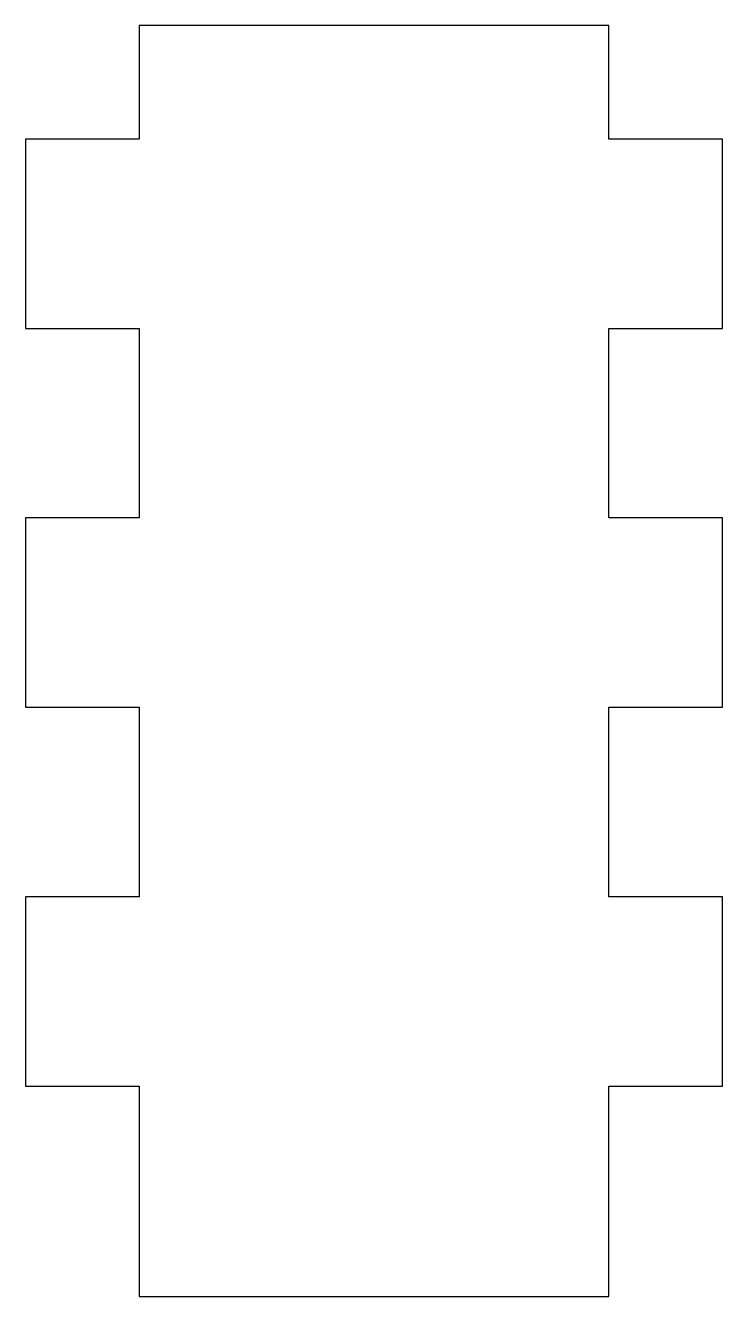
# Model space of a CAD drawing. Header units: millimetres. Extents: x -18.4 to 18.4, y 0 to 67.1.
import ezdxf

# ---------------------------------------------------------------- set-up
doc = ezdxf.new("R2010")
doc.units = ezdxf.units.MM

msp = doc.modelspace()

# ---------------------------------------------------------------- linework, layer by layer
msp.add_lwpolyline([(18.4, 41.11), (12.4, 41.11), (12.4, 51.11), (18.4, 51.11), (18.4, 61.11), (12.4, 61.11), (12.4, 67.11), (-12.4, 67.11), (-12.4, 61.11), (-18.4, 61.11), (-18.4, 51.11), (-12.4, 51.11), (-12.4, 41.11), (-18.4, 41.11), (-18.4, 31.11), (-12.4, 31.11), (-12.4, 21.11), (-18.4, 21.11), (-18.4, 11.11), (-12.4, 11.11), (-12.4, 0), (12.4, 0), (12.4, 11.11), (18.4, 11.11), (18.4, 21.11), (12.4, 21.11), (12.4, 31.11), (18.4, 31.11)], close=True)

doc.saveas('drawing.dxf')
